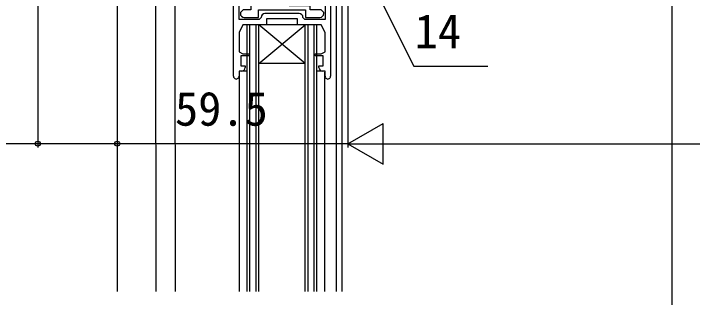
# Model space of a CAD drawing. Units: millimetres, scale not verified. Extents: x -525 to 525, y -782 to 777.
# Drawn here: x 18.3 to 193.3, y 163.4 to 236.7 of the extents above; entities that cross this region are included whole.
import ezdxf
from ezdxf.enums import TextEntityAlignment as Align

# ---------------------------------------------------------------- set-up
doc = ezdxf.new("R2010")
doc.units = ezdxf.units.MM
doc.header["$LTSCALE"] = 4
for name, color, linetype in [('0-2_YKK_11', 7, 'Continuous'), ('0-3_YKK_12', 2, 'Continuous'), ('0-6_YKK_D', 6, 'Continuous')]:
    doc.layers.add(name, color=color, linetype=linetype)
doc.styles.add('ＭＳ ゴシック', font='')
doc.styles.get('ＭＳ ゴシック').set_extended_font_data('MS Gothic')

msp = doc.modelspace()

# ---------------------------------------------------------------- linework, layer by layer
at = {"layer": '0-2_YKK_11'}
for p, q in [((99.999, 266.8), (99.999, 220.5)), ((91.899, 236.7), (83.099, 236.7))]:
    msp.add_line(p, q, dxfattribs=at)
for points in [[(74.999, 220.5), (74.999, 277.8), (75.999, 278.8), (79.099, 278.8), (80.899, 277), (80.899, 276.4), (79.799, 276.4), (79.799, 267.8), (93.599, 267.8), (94.599, 269.8), (94.599, 276.4), (93.499, 276.4), (93.499, 277), (94.299, 277.8), (94.999, 277.8)], [(76.399, 235.2), (76.399, 266.4), (98.599, 266.4), (98.599, 235.2), (93.399, 235.2), (92.899, 235.7)], [(76.749, 264.9), (76.749, 264.6), (77.449, 263.9), (79.449, 263.9), (79.449, 256.7), (78.549, 255.8), (78.549, 245.8), (79.449, 244.9), (79.449, 237.7), (77.449, 237.7), (76.749, 237), (76.749, 236.7)], [(98.249, 236.7), (98.249, 237), (97.549, 237.7), (94.749, 237.7), (94.749, 238.7), (89.349, 238.7)], [(77.749, 235.7), (81.449, 235.7), (81.449, 237.7), (93.549, 237.7), (93.549, 235.7), (97.249, 235.7)], [(82.099, 235.7), (81.599, 235.2), (76.399, 235.2)], [(96.999, 222.8), (96.999, 223.2), (98.099, 223.2), (98.099, 225.8), (95.999, 225.8), (95.999, 226.3), (97.599, 226.3), (98.599, 226.8), (98.599, 231.8), (97.599, 233.8), (91.499, 233.8), (91.499, 235.3), (83.499, 235.3), (83.499, 233.8), (77.399, 233.8), (76.399, 231.8), (76.399, 226.8), (77.399, 226.3), (78.999, 226.3), (78.999, 225.8), (76.899, 225.8), (76.899, 223.2), (77.999, 223.2), (77.999, 222.8)], [(76.999, 221.8), (76.399, 221.8), (76.399, 220.5)], [(98.599, 220.5), (98.599, 221.8), (97.999, 221.8)]]:
    msp.add_lwpolyline(points, dxfattribs=at)
for centre, radius, start, end in [((77.749, 236.7), 1, 180.00001, 269.99999), ((83.099, 235.7), 1, 90.00001, 179.99999), ((91.899, 235.7), 1, 0.00001, 89.99999), ((97.249, 236.7), 1, 270.00001, 359.99999), ((76.999, 222.8), 1, 270.00001, 359.99999), ((97.999, 222.8), 1, 180.00001, 269.99999), ((75.699, 220.5), 0.7, 179.99999, 0.00001), ((99.299, 220.5), 0.7, 179.99999, 0.00001)]:
    msp.add_arc(centre, radius, start, end, dxfattribs=at)
at = {"layer": '0-3_YKK_12'}
for p, q in [((45, 279.8), (45, 164.9)), ((54.842, 279.8), (54.965, 164.9)), ((59.828, 279.8), (59.949, 164.9)), ((101.5, 164.9), (101.5, 279.8)), ((103, 164.9), (103, 269.876)), ((96.499, 233.8), (78.499, 233.8)), ((78.499, 164.9), (78.499, 233.8)), ((79.199, 164.9), (79.199, 233.8)), ((80.799, 164.9), (80.799, 233.8)), ((93.499, 223.8), (81.499, 233.8)), ((81.499, 223.8), (93.499, 233.8)), ((81.499, 164.9), (81.499, 233.8)), ((93.499, 164.9), (93.499, 233.8)), ((94.199, 164.9), (94.199, 233.8)), ((95.799, 164.9), (95.799, 233.8)), ((96.499, 164.9), (96.499, 233.8)), ((93.499, 223.8), (81.499, 223.8)), ((76.499, 164.9), (76.499, 221.6)), ((78.499, 221.8), (76.899, 221.8)), ((97.986, 221.8), (96.499, 221.801)), ((98.499, 164.9), (98.499, 221.6))]:
    msp.add_line(p, q, dxfattribs=at)
at = {"layer": '0-6_YKK_D'}
for p, q in [((104.5, 315.3), (104.5, 202.1)), ((24.5, 283.8), (24.5, 202.1)), ((187.998, 272.8), (187.998, -104.199)), ((104.5, 268.8), (104.5, 202.1)), ((104.5, 203.1), (113.593, 208.35)), ((113.593, 197.85), (113.593, 208.35)), ((104.5, 203.1), (45, 203.1)), ((104.5, 203.1), (113.593, 197.85)), ((104.5, 203.1), (122.687, 203.1)), ((115, 203.1), (393.999, 203.1))]:
    msp.add_line(p, q, dxfattribs=at)
for points in [[(111.5, 243.1), (121.517, 223.1), (140.585, 223.1)], [(45, 203.1), (24.5, 203.1), (-10.005, 203.1)]]:
    msp.add_lwpolyline(points, dxfattribs=at)
for centre in [(24.5, 203.1), (45, 203.1), (45, 203.1)]:
    msp.add_circle(centre, 0.637, dxfattribs=at)

# ---------------------------------------------------------------- texts
at = {"layer": '0-6_YKK_D', "style": 'ＭＳ ゴシック'}
for s, p in [('14', (121.676, 225.1)), ('59.5', (59.886, 205.1))]:
    msp.add_text(s, height=8.798, dxfattribs=at).set_placement(p, align=Align.BOTTOM_LEFT)

doc.saveas('drawing.dxf')
